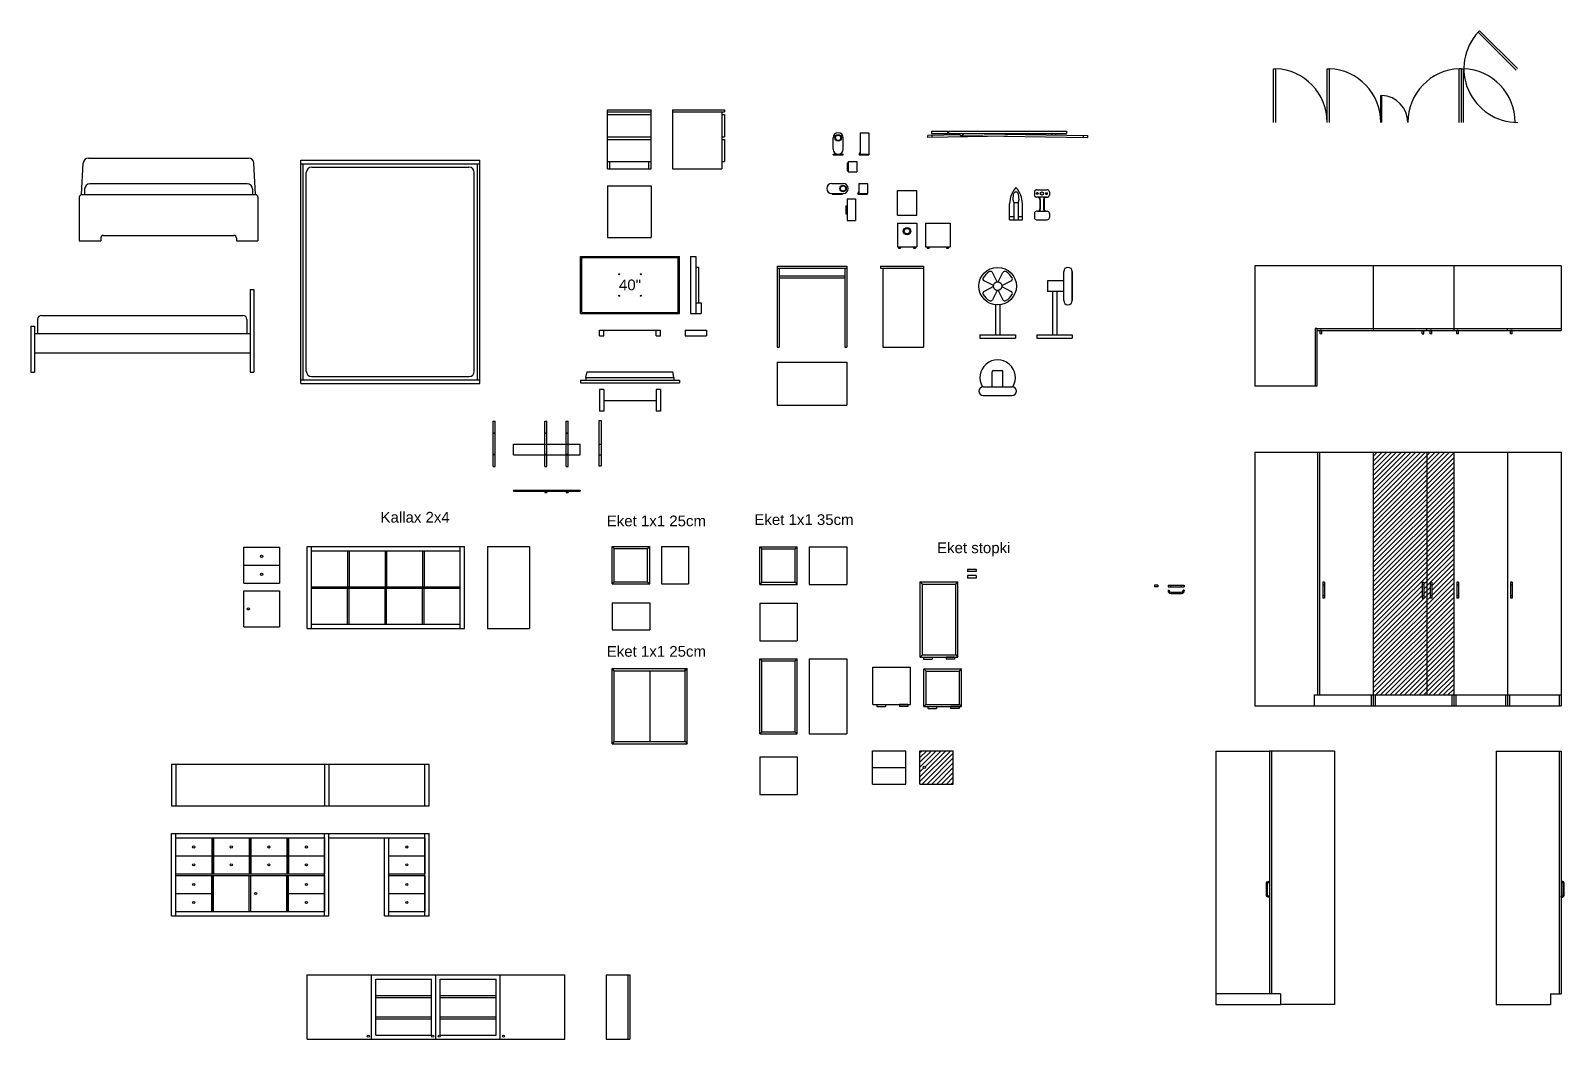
# Model space of a CAD drawing. Header units: millimetres. Extents: x 583 to 3257, y -824 to 1558.
# Drawn here: x 583 to 2012, y 619 to 1558 of the extents above; entities that cross this region are included whole.
import ezdxf
from ezdxf.lldxf.tags import DXFTag

# ---------------------------------------------------------------- set-up
doc = ezdxf.new("R2010")
doc.units = ezdxf.units.MM
tags = doc.linetypes.add('03B018', pattern=[5.4, 2.16, -3.24]).pattern_tags.tags
tags[6:7] = [DXFTag(74, 4), DXFTag(75, 0), DXFTag(340, '0'), DXFTag(46, 1.0), DXFTag(50, 0.0), DXFTag(44, 0.0), DXFTag(45, 0.0)]
tags[4:5] = [DXFTag(74, 4), DXFTag(75, 0), DXFTag(340, '0'), DXFTag(46, 1.0), DXFTag(50, 0.0), DXFTag(44, 0.0), DXFTag(45, 0.0)]

# ---------------------------------------------------------------- blocks, each defined once
blk = doc.blocks.new('Z$W@#19718')
for p, q in [((0, 0), (0, 42)), ((0, 42), (2, 42)), ((2, 0), (2, 42)), ((0, 0), (2, 0))]:
    blk.add_line(p, q)
for centre in [(1, 31), (1, 11)]:
    blk.add_circle(centre, 0.4)
blk = doc.blocks.new('Z$W@#24218')
for p, q in [((0, 15), (0.5, 15)), ((0, 15), (0, 14)), ((0, 14), (0.5, 14)), ((0, 0), (0, 1)), ((0, 1), (0.5, 1)), ((0, 0), (0.5, 0)), ((2, 2.5), (2, 12.5)), ((3, 2.5), (3, 12.5))]:
    blk.add_line(p, q)
for centre, radius, start, end in [((0.5, 12.5), 2.5, 0, 90), ((0.5, 12.5), 1.5, 0, 90), ((0.5, 2.5), 1.5, 270, 0), ((0.5, 2.5), 2.5, 270, 0)]:
    blk.add_arc(centre, radius, start, end)
blk = doc.blocks.new('Z$W@#10013')
for p, q in [((0, 0), (0, 33.5)), ((0, 33.5), (33.5, 33.5)), ((33.5, 33.5), (33.5, 0)), ((0, 0), (33.5, 0))]:
    blk.add_line(p, q)
blk.add_circle((4.4, 16.8), 1)
blk = doc.blocks.new('Z$W@#30806')
for p, q in [((0, 0), (0, 33.5)), ((0, 33.5), (33.5, 33.5)), ((33.5, 33.5), (33.5, 0)), ((0, 16.8), (33.5, 16.8)), ((0, 0), (33.5, 0))]:
    blk.add_line(p, q)
for centre in [(16.7, 25.1), (16.7, 8.4)]:
    blk.add_circle(centre, 1)
blk = doc.blocks.new('Z$W@#6659')
for p, q in [((0, 0), (0, 33.5)), ((0, 33.5), (33.5, 33.5)), ((33.5, 33.5), (33.5, 0)), ((0, 16.8), (33.5, 16.8)), ((0, 0), (33.5, 0))]:
    blk.add_line(p, q)
for centre in [(16.7, 25.1), (16.7, 8.4)]:
    blk.add_circle(centre, 1)
blk = doc.blocks.new('Z$W@#11045')
for p, q in [((0, 0), (0, 33.5)), ((0, 33.5), (33.5, 33.5)), ((33.5, 33.5), (33.5, 0)), ((0, 16.8), (33.5, 16.8)), ((0, 0), (33.5, 0))]:
    blk.add_line(p, q)
for centre in [(16.7, 25.1), (16.7, 8.4)]:
    blk.add_circle(centre, 1)
blk = doc.blocks.new('Z$W@#21202')
for p, q in [((0, 0), (0, 33.5)), ((0, 33.5), (33.5, 33.5)), ((33.5, 33.5), (33.5, 0)), ((0, 16.8), (33.5, 16.8)), ((0, 0), (33.5, 0))]:
    blk.add_line(p, q)
for centre in [(16.7, 25.1), (16.7, 8.4)]:
    blk.add_circle(centre, 1)
blk = doc.blocks.new('Z$W@#22273')
for p, q in [((0, 0), (0, 33.5)), ((0, 33.5), (33.5, 33.5)), ((33.5, 33.5), (33.5, 0)), ((0, 16.8), (33.5, 16.8)), ((0, 0), (33.5, 0))]:
    blk.add_line(p, q)
for centre in [(16.7, 25.1), (16.7, 8.4)]:
    blk.add_circle(centre, 1)
blk = doc.blocks.new('Z$W@#16909')
for p, q in [((0, 0), (0, 33.5)), ((0, 33.5), (33.5, 33.5)), ((33.5, 33.5), (33.5, 0)), ((0, 16.8), (33.5, 16.8)), ((0, 0), (33.5, 0))]:
    blk.add_line(p, q)
for centre in [(16.7, 25.1), (16.7, 8.4)]:
    blk.add_circle(centre, 1)
blk = doc.blocks.new('Z$W@#27276')
for p, q in [((0, 0), (0, 33.5)), ((0, 33.5), (33.5, 33.5)), ((33.5, 33.5), (33.5, 0)), ((0, 16.8), (33.5, 16.8)), ((0, 0), (33.5, 0))]:
    blk.add_line(p, q)
for centre in [(16.7, 25.1), (16.7, 8.4)]:
    blk.add_circle(centre, 1)
blk = doc.blocks.new('Z$W@#724')
for p, q in [((0, 0), (0, 33.5)), ((0, 33.5), (33.5, 33.5)), ((33.5, 33.5), (33.5, 0)), ((0, 16.8), (33.5, 16.8)), ((0, 0), (33.5, 0))]:
    blk.add_line(p, q)
for centre in [(16.7, 25.1), (16.7, 8.4)]:
    blk.add_circle(centre, 1)

msp = doc.modelspace()

# ---------------------------------------------------------------- hatches: boundary and pattern name
h = msp.add_hatch()
h.set_pattern_fill('ANSI31', color=256, style=0)
h.set_pattern_definition([(45, (-292.775, 1617.4406), (-2.245064, 2.245064), [])])
h.paths.add_polyline_path([(1833.53, 939.689), (1883.53, 939.689), (1883.53, 1165.689), (1833.53, 1165.689)])
h.paths.add_polyline_path([(1879.03, 1032.189), (1879.03, 1029.689), (1880.53, 1029.689), (1880.53, 1032.189), (1880.53, 1042.189), (1880.53, 1044.689), (1879.03, 1044.689), (1879.03, 1042.189)], flags=16)
h.paths.add_polyline_path([(1908.53, 939.689), (1908.53, 1165.689), (1883.53, 1165.689), (1883.53, 939.689)])
h.paths.add_polyline_path([(1886.53, 1032.189), (1886.53, 1029.689), (1888.03, 1029.689), (1888.03, 1032.189), (1888.03, 1042.189), (1888.03, 1044.689), (1886.53, 1044.689), (1886.53, 1042.189)], flags=16)
h = msp.add_hatch()
h.set_pattern_fill('ANSI31', color=256, style=0)
h.paths.add_polyline_path([(1411.314, 887.723), (1411.314, 856.723), (1442.314, 856.723), (1442.314, 887.723)])
h.paths.add_polyline_path([(1416.298, 872.223, 1), (1414.298, 872.223, 1)], flags=16)

# ---------------------------------------------------------------- linework, layer by layer
for p, q in [((1931.232, 1556.968), (1932.646, 1558.382)), ((1968.002, 1523.027), (1932.646, 1558.382)), ((1966.587, 1521.613), (1931.232, 1556.968)), ((1740.675, 1472.957), (1740.675, 1522.957)), ((1740.675, 1522.957), (1742.675, 1522.957)), ((1742.675, 1472.957), (1742.675, 1522.957)), ((1790.675, 1472.957), (1790.675, 1522.957)), ((1790.675, 1522.957), (1792.675, 1522.957)), ((1792.675, 1472.957), (1792.675, 1522.957)), ((1913.675, 1472.957), (1913.675, 1522.957)), ((1915.675, 1522.957), (1913.675, 1522.957)), ((1913.675, 1472.957), (1913.675, 1522.957)), ((1915.675, 1522.957), (1913.675, 1522.957)), ((1915.675, 1472.957), (1915.675, 1522.957)), ((1915.675, 1472.957), (1915.675, 1522.957)), ((1915.675, 1472.957), (1915.675, 1522.957)), ((1915.748, 1472.957), (1915.748, 1522.957)), ((1915.748, 1522.957), (1917.748, 1522.957)), ((1917.748, 1472.957), (1917.748, 1522.957)), ((1918.045, 1522.984), (1918.045, 1520.984)), ((1840.675, 1472.957), (1840.675, 1497.957)), ((1840.675, 1472.957), (1840.675, 1497.957)), ((1840.675, 1472.957), (1840.675, 1497.957)), ((1840.675, 1497.957), (1841.675, 1497.957)), ((1841.675, 1472.957), (1841.675, 1497.957)), ((1120.357, 1429.655), (1120.357, 1484.655)), ((1120.357, 1484.655), (1160.857, 1484.655)), ((1120.357, 1482.655), (1160.857, 1482.655)), ((1120.357, 1480.155), (1160.857, 1480.155)), ((1160.857, 1429.655), (1160.857, 1484.655)), ((1180.913, 1484.655), (1229.113, 1484.655)), ((1180.913, 1484.655), (1180.913, 1429.655)), ((1180.913, 1482.655), (1229.113, 1482.655)), ((1226.613, 1482.655), (1226.613, 1429.655)), ((1226.613, 1480.155), (1229.113, 1480.155)), ((1229.113, 1484.655), (1229.113, 1482.655)), ((1229.113, 1480.155), (1229.113, 1459.655)), ((1120.357, 1459.655), (1160.857, 1459.655)), ((1226.613, 1459.655), (1229.113, 1459.655)), ((1330.335, 1448.034), (1330.335, 1458.534)), ((1339.835, 1448.034), (1339.835, 1458.534)), ((1355.704, 1463.284), (1363.704, 1463.284)), ((1355.704, 1463.284), (1355.704, 1443.284)), ((1363.704, 1463.284), (1363.704, 1442.784)), ((1448.529, 1461.243), (1418.528, 1460.748)), ((1418.561, 1458.748), (1418.528, 1460.748)), ((1492.945, 1459.977), (1418.561, 1458.748)), ((1421.945, 1464.683), (1421.945, 1462.683)), ((1421.945, 1464.683), (1436.945, 1464.683)), ((1421.945, 1462.683), (1436.945, 1462.683)), ((1422.561, 1458.814), (1422.528, 1460.814)), ((1436.945, 1464.683), (1436.945, 1462.683)), ((1436.945, 1464.183), (1437.945, 1464.183)), ((1436.945, 1463.183), (1437.945, 1463.183)), ((1437.945, 1464.683), (1547.945, 1464.683)), ((1437.945, 1464.683), (1437.945, 1462.683)), ((1437.945, 1462.683), (1547.945, 1462.683)), ((1450.174, 1460.683), (1567.278, 1458.749)), ((1451.951, 1462.654), (1567.36, 1460.748)), ((1533.939, 1462.654), (1492.945, 1461.977)), ((1547.945, 1464.683), (1547.945, 1462.683)), ((1563.359, 1460.814), (1563.277, 1458.815)), ((1567.36, 1460.748), (1567.278, 1458.749)), ((1120.357, 1457.155), (1160.857, 1457.155)), ((1226.613, 1457.155), (1229.113, 1457.155)), ((1229.113, 1457.155), (1229.113, 1436.655)), ((1330.335, 1443.284), (1339.835, 1443.284)), ((1330.335, 1442.784), (1330.335, 1443.284)), ((1339.835, 1442.784), (1339.835, 1443.284)), ((1354.704, 1443.284), (1355.704, 1445.284)), ((1354.704, 1443.284), (1363.704, 1443.284)), ((1354.704, 1443.284), (1354.704, 1442.784)), ((630.372, 1405.664), (631.893, 1434.937)), ((636.886, 1439.678), (785.892, 1439.678)), ((792.406, 1405.664), (790.885, 1434.937)), ((834.671, 1229.711), (834.671, 1437.711)), ((834.671, 1437.711), (1001.171, 1437.711)), ((834.671, 1434.211), (1001.171, 1434.211)), ((836.671, 1233.211), (836.671, 1434.211)), ((844.671, 1431.211), (991.171, 1431.211)), ((999.171, 1233.211), (999.171, 1434.211)), ((1001.171, 1229.711), (1001.171, 1437.711)), ((1120.357, 1436.655), (1160.857, 1436.655)), ((1120.357, 1429.655), (1160.857, 1429.655)), ((1122.357, 1429.655), (1122.357, 1436.655)), ((1158.857, 1429.655), (1158.857, 1436.655)), ((1180.913, 1429.655), (1226.613, 1429.655)), ((1226.613, 1436.655), (1229.113, 1436.655)), ((1330.335, 1442.784), (1339.835, 1442.784)), ((1343.487, 1435.431), (1343.487, 1427.931)), ((1343.487, 1435.431), (1344.487, 1435.431)), ((1344.487, 1436.431), (1344.487, 1426.931)), ((1344.487, 1436.431), (1352.487, 1436.431)), ((1352.487, 1436.431), (1352.487, 1426.931)), ((1354.704, 1442.784), (1363.704, 1442.784)), ((784.639, 1415.678), (638.139, 1415.678)), ((839.671, 1241.211), (839.671, 1426.211)), ((996.171, 1241.211), (996.171, 1426.211)), ((1329.151, 1416.132), (1339.651, 1416.132)), ((1343.487, 1427.931), (1344.487, 1427.931)), ((1344.487, 1426.931), (1352.487, 1426.931)), ((1354.319, 1416.159), (1354.319, 1406.659)), ((1354.319, 1416.159), (1362.319, 1416.159)), ((1362.319, 1416.159), (1362.319, 1406.659)), ((628.139, 1403.178), (628.139, 1362.678)), ((630.639, 1405.678), (792.139, 1405.678)), ((633.139, 1410.678), (633.139, 1405.678)), ((789.639, 1410.678), (789.639, 1405.678)), ((794.639, 1403.178), (794.639, 1362.678)), ((1120.357, 1413.965), (1120.357, 1365.765)), ((1120.357, 1413.965), (1160.857, 1413.965)), ((1160.857, 1413.965), (1160.857, 1365.765)), ((1329.151, 1406.632), (1339.651, 1406.632)), ((1329.651, 1406.632), (1339.151, 1406.632)), ((1329.651, 1406.132), (1329.651, 1406.632)), ((1329.651, 1406.132), (1339.151, 1406.132)), ((1339.151, 1406.132), (1339.151, 1406.632)), ((1343.39, 1401.622), (1351.39, 1401.622)), ((1343.39, 1401.622), (1343.39, 1381.622)), ((1351.39, 1401.622), (1351.39, 1381.622)), ((1353.319, 1406.659), (1354.319, 1408.659)), ((1353.319, 1406.659), (1362.319, 1406.659)), ((1353.319, 1406.659), (1353.319, 1406.159)), ((1353.319, 1406.159), (1362.319, 1406.159)), ((1354.319, 1406.659), (1362.319, 1406.659)), ((1362.319, 1406.159), (1362.319, 1406.659)), ((1390.234, 1386.54), (1390.234, 1409.54)), ((1390.234, 1409.54), (1408.234, 1409.54)), ((1408.234, 1386.54), (1408.234, 1409.54)), ((1497.967, 1400.494), (1498.565, 1406.442)), ((1500.555, 1408.242), (1500.937, 1408.242)), ((1502.927, 1406.442), (1503.525, 1400.494)), ((1517.883, 1408.227), (1517.883, 1405.227)), ((1519.883, 1410.227), (1529.883, 1410.227)), ((1529.883, 1403.227), (1519.883, 1403.227)), ((1521.13, 1407.227), (1520.13, 1407.227)), ((1521.13, 1406.227), (1520.13, 1406.227)), ((1522.883, 1401.227), (1522.883, 1392.227)), ((1523.383, 1401.227), (1523.383, 1392.227)), ((1526.383, 1401.227), (1526.383, 1392.227)), ((1526.883, 1401.227), (1526.883, 1392.227)), ((1528.636, 1407.227), (1529.636, 1407.227)), ((1528.636, 1406.227), (1529.636, 1406.227)), ((1528.883, 1403.227), (1529.883, 1403.227)), ((1531.883, 1408.227), (1531.883, 1405.227)), ((1342.39, 1395.372), (1342.39, 1387.872)), ((1342.39, 1395.372), (1343.39, 1395.372)), ((1342.39, 1387.872), (1343.39, 1387.872)), ((1390.234, 1386.54), (1408.234, 1386.54)), ((1494.746, 1382.227), (1494.746, 1397.227)), ((1498.746, 1398.703), (1498.746, 1382.227)), ((1499.957, 1398.294), (1501.535, 1398.294)), ((1502.746, 1398.703), (1502.746, 1382.227)), ((1506.746, 1382.227), (1506.746, 1397.227)), ((1517.883, 1388.227), (1517.883, 1384.227)), ((1520.883, 1390.227), (1519.883, 1390.227)), ((1520.883, 1390.227), (1529.383, 1390.227)), ((1528.883, 1390.227), (1529.883, 1390.227)), ((1531.883, 1388.227), (1531.883, 1384.227)), ((1343.39, 1381.622), (1351.39, 1381.622)), ((1390.234, 1379.178), (1390.234, 1357.178)), ((1390.234, 1379.178), (1408.234, 1379.178)), ((1408.234, 1379.178), (1408.234, 1357.178)), ((1416.404, 1379.178), (1439.404, 1379.178)), ((1416.404, 1379.178), (1416.404, 1357.178)), ((1439.404, 1379.178), (1439.404, 1357.178)), ((1494.746, 1385.227), (1498.746, 1385.227)), ((1494.746, 1382.227), (1506.746, 1382.227)), ((1502.746, 1385.227), (1506.746, 1385.227)), ((1519.883, 1382.227), (1529.883, 1382.227)), ((628.139, 1362.678), (648.139, 1362.678)), ((648.139, 1365.178), (648.139, 1362.678)), ((650.639, 1367.678), (772.139, 1367.678)), ((774.639, 1365.178), (774.639, 1362.678)), ((774.639, 1362.678), (794.639, 1362.678)), ((1120.357, 1365.765), (1160.857, 1365.765)), ((1095.168, 1295.027), (1095.168, 1348.027)), ((1095.168, 1348.027), (1187.168, 1348.027)), ((1096.168, 1347.027), (1186.168, 1347.027)), ((1096.168, 1296.027), (1096.168, 1347.027)), ((1186.168, 1296.027), (1186.168, 1347.027)), ((1187.168, 1295.027), (1187.168, 1348.027)), ((1197.455, 1348.027), (1197.455, 1295.027)), ((1197.455, 1348.027), (1202.455, 1348.027)), ((1202.455, 1348.027), (1202.455, 1295.027)), ((1390.234, 1357.178), (1408.234, 1357.178)), ((1391.234, 1357.178), (1391.234, 1355.678)), ((1391.234, 1355.678), (1393.234, 1355.678)), ((1393.234, 1357.178), (1393.234, 1355.678)), ((1405.234, 1357.178), (1405.234, 1355.678)), ((1405.234, 1355.678), (1407.234, 1355.678)), ((1407.234, 1357.178), (1407.234, 1355.678)), ((1416.404, 1357.178), (1439.404, 1357.178)), ((1417.904, 1357.178), (1417.904, 1355.678)), ((1417.904, 1355.678), (1419.904, 1355.678)), ((1419.904, 1357.178), (1419.904, 1355.678)), ((1435.904, 1357.178), (1435.904, 1355.678)), ((1435.904, 1355.678), (1437.904, 1355.678)), ((1437.904, 1357.178), (1437.904, 1355.678)), ((1202.455, 1338.027), (1204.955, 1338.027)), ((1204.955, 1338.027), (1204.955, 1305.027)), ((1278.248, 1339.04), (1278.248, 1263.54)), ((1278.248, 1339.04), (1343.248, 1339.04)), ((1278.248, 1337.04), (1343.248, 1337.04)), ((1280.248, 1337.04), (1280.248, 1263.54)), ((1280.248, 1330.04), (1341.248, 1330.04)), ((1341.248, 1337.04), (1341.248, 1263.54)), ((1343.248, 1339.04), (1343.248, 1263.54)), ((1374.64, 1339.04), (1414.64, 1339.04)), ((1374.64, 1339.04), (1374.64, 1337.04)), ((1374.64, 1337.04), (1414.64, 1337.04)), ((1376.64, 1337.04), (1376.64, 1263.54)), ((1414.64, 1339.04), (1414.64, 1263.54)), ((1483.203, 1324.433), (1478.749, 1333.107)), ((1484.082, 1324.433), (1488.536, 1333.107)), ((1545.177, 1306.958), (1545.177, 1333.958)), ((1549.177, 1337.958), (1549.177, 1337.958)), ((1553.177, 1333.958), (1553.177, 1306.958)), ((1553.177, 1306.958), (1553.177, 1333.958)), ((1833.53, 1339.461), (1723.13, 1339.461)), ((1723.13, 1339.461), (1723.13, 1227.161)), ((1833.53, 1339.461), (1833.53, 1279.061)), ((1933.53, 1339.461), (1833.53, 1339.461)), ((1833.53, 1339.461), (1833.53, 1279.061)), ((1833.53, 1339.461), (1833.53, 1279.061)), ((1908.53, 1339.461), (1908.53, 1279.061)), ((2008.53, 1339.461), (1908.53, 1339.461)), ((1908.53, 1339.461), (1908.53, 1279.061)), ((2008.53, 1339.461), (2008.53, 1279.061)), ((787.406, 1317.253), (787.406, 1240.253)), ((787.406, 1317.253), (790.906, 1317.253)), ((790.906, 1317.253), (790.906, 1240.253)), ((1280.248, 1328.04), (1341.248, 1328.04)), ((1479.667, 1320.897), (1470.993, 1325.351)), ((1479.667, 1320.018), (1470.993, 1315.564)), ((1483.203, 1316.482), (1478.749, 1307.808)), ((1484.082, 1316.482), (1488.536, 1307.808)), ((1487.618, 1320.897), (1496.292, 1325.351)), ((1487.618, 1320.018), (1496.292, 1315.564)), ((1545.177, 1325.458), (1530.177, 1325.458)), ((1530.177, 1325.458), (1530.177, 1315.458)), ((1545.177, 1315.458), (1530.177, 1315.458)), ((1534.677, 1315.458), (1534.677, 1274.958)), ((1538.677, 1315.458), (1538.677, 1274.958)), ((1202.455, 1305.027), (1207.455, 1305.027)), ((1207.455, 1305.027), (1207.455, 1295.027)), ((1481.643, 1302.958), (1481.643, 1274.958)), ((1485.643, 1302.958), (1485.643, 1274.958)), ((1549.177, 1302.958), (1549.177, 1302.958)), ((589.406, 1289.253), (589.406, 1276.253)), ((593.406, 1293.253), (780.406, 1293.253)), ((784.406, 1289.253), (784.406, 1276.253)), ((1095.168, 1295.027), (1187.168, 1295.027)), ((1096.168, 1296.027), (1186.168, 1296.027)), ((1197.455, 1295.027), (1207.455, 1295.027)), ((582.906, 1283.253), (582.906, 1240.253)), ((582.906, 1283.253), (586.406, 1283.253)), ((586.406, 1283.253), (586.406, 1240.253)), ((586.406, 1276.253), (787.406, 1276.253)), ((1112.668, 1274.297), (1112.668, 1279.297)), ((1112.668, 1279.297), (1116.668, 1279.297)), ((1112.668, 1274.297), (1116.668, 1274.297)), ((1116.668, 1274.297), (1116.668, 1279.297)), ((1116.668, 1279.297), (1165.668, 1279.297)), ((1165.668, 1274.297), (1165.668, 1279.297)), ((1165.668, 1279.297), (1169.668, 1279.297)), ((1165.668, 1274.297), (1169.668, 1274.297)), ((1169.668, 1274.297), (1169.668, 1279.297)), ((1192.455, 1279.297), (1212.455, 1279.297)), ((1192.455, 1279.297), (1192.455, 1274.297)), ((1192.455, 1274.297), (1212.455, 1274.297)), ((1212.455, 1279.297), (1212.455, 1274.297)), ((1467.143, 1274.958), (1467.143, 1271.958)), ((1467.143, 1274.958), (1500.143, 1274.958)), ((1467.143, 1271.958), (1500.143, 1271.958)), ((1500.143, 1274.958), (1500.143, 1271.958)), ((1520.177, 1274.958), (1553.177, 1274.958)), ((1520.177, 1274.958), (1520.177, 1271.958)), ((1520.177, 1271.958), (1553.177, 1271.958)), ((1553.177, 1274.958), (1553.177, 1271.958)), ((1779.33, 1280.861), (1779.33, 1227.161)), ((1781.13, 1280.861), (1779.33, 1280.861)), ((1781.13, 1280.861), (2008.53, 1280.892)), ((1781.13, 1280.861), (1781.13, 1279.061)), ((1781.13, 1279.061), (2008.53, 1279.092)), ((1781.13, 1279.061), (1781.13, 1227.161)), ((1784.13, 1276.068), (1784.13, 1279.068)), ((1785.63, 1279.068), (1784.13, 1279.068)), ((1785.63, 1276.068), (1784.13, 1276.068)), ((1785.63, 1276.068), (1785.63, 1279.068)), ((1879.03, 1276.082), (1879.03, 1279.082)), ((1879.03, 1279.082), (1880.53, 1279.082)), ((1879.03, 1276.082), (1880.53, 1276.082)), ((1880.53, 1276.082), (1880.53, 1279.082)), ((1883.53, 1279.061), (1883.53, 1280.875)), ((1886.53, 1276.082), (1886.53, 1279.082)), ((1888.03, 1279.082), (1886.53, 1279.082)), ((1888.03, 1276.082), (1886.53, 1276.082)), ((1888.03, 1276.082), (1888.03, 1279.082)), ((1911.53, 1276.085), (1911.53, 1279.085)), ((1913.03, 1279.085), (1911.53, 1279.085)), ((1913.03, 1276.085), (1911.53, 1276.085)), ((1913.03, 1276.085), (1913.03, 1279.085)), ((1958.53, 1279.061), (1958.53, 1280.885)), ((1961.53, 1276.085), (1961.53, 1279.085)), ((1963.03, 1279.085), (1961.53, 1279.085)), ((1963.03, 1276.085), (1961.53, 1276.085)), ((1963.03, 1276.085), (1963.03, 1279.085)), ((586.406, 1258.253), (787.406, 1258.253)), ((1278.248, 1263.54), (1280.248, 1263.54)), ((1341.248, 1263.54), (1343.248, 1263.54)), ((1376.64, 1263.54), (1414.64, 1263.54)), ((1278.248, 1249.692), (1278.248, 1209.692)), ((1278.248, 1249.692), (1343.248, 1249.692)), ((1343.248, 1249.692), (1343.248, 1209.692)), ((582.906, 1240.253), (586.406, 1240.253)), ((787.406, 1240.253), (790.906, 1240.253)), ((834.671, 1233.211), (1001.171, 1233.211)), ((834.671, 1229.711), (1001.171, 1229.711)), ((844.671, 1236.211), (991.171, 1236.211)), ((1095.168, 1232.995), (1187.168, 1232.995)), ((1095.168, 1232.995), (1095.168, 1230.495)), ((1095.168, 1230.495), (1187.168, 1230.495)), ((1100.168, 1235.495), (1101.168, 1240.495)), ((1100.168, 1235.495), (1182.168, 1235.495)), ((1100.168, 1235.495), (1100.168, 1232.995)), ((1101.168, 1240.495), (1181.168, 1240.495)), ((1182.168, 1235.495), (1181.168, 1240.495)), ((1182.168, 1235.495), (1182.168, 1232.995)), ((1187.168, 1232.995), (1187.168, 1230.495)), ((1478.643, 1226.734), (1478.643, 1240.734)), ((1479.643, 1241.734), (1487.643, 1241.734)), ((1488.643, 1226.734), (1488.643, 1240.734)), ((1112.668, 1224.029), (1112.668, 1204.029)), ((1116.668, 1224.029), (1112.668, 1224.029)), ((1116.668, 1224.029), (1116.668, 1204.029)), ((1169.668, 1224.029), (1165.668, 1224.029)), ((1165.668, 1224.029), (1165.668, 1204.029)), ((1169.668, 1224.029), (1169.668, 1204.029)), ((1467.143, 1222.734), (1467.143, 1222.734)), ((1470.143, 1226.734), (1497.143, 1226.734)), ((1470.143, 1218.734), (1497.143, 1218.734)), ((1501.143, 1222.734), (1501.143, 1222.734)), ((1781.13, 1227.161), (1723.13, 1227.161)), ((1116.668, 1204.029), (1112.668, 1204.029)), ((1116.668, 1214.029), (1165.668, 1214.029)), ((1169.668, 1204.029), (1165.668, 1204.029)), ((1278.248, 1209.692), (1343.248, 1209.692)), ((1013.573, 1152.562), (1013.573, 1194.562)), ((1013.573, 1194.562), (1015.573, 1194.562)), ((1015.573, 1152.562), (1015.573, 1194.562)), ((1112.182, 1195.189), (1114.482, 1195.189)), ((1112.182, 1195.189), (1112.182, 1153.189)), ((1114.482, 1195.189), (1114.482, 1153.189)), ((1032.713, 1163.189), (1032.713, 1173.189)), ((1032.713, 1173.189), (1094.713, 1173.189)), ((1094.713, 1163.189), (1094.713, 1173.189)), ((1112.182, 1184.189), (1112.432, 1184.189)), ((1112.182, 1173.189), (1114.482, 1173.189)), ((1114.232, 1184.189), (1114.482, 1184.189)), ((1032.713, 1163.189), (1094.713, 1163.189)), ((1112.182, 1163.189), (1114.482, 1163.189)), ((1723.13, 1165.689), (1723.13, 929.689)), ((1723.13, 1165.689), (2008.53, 1165.689)), ((1781.73, 1165.689), (1781.73, 939.689)), ((1783.53, 1165.689), (1783.53, 939.689)), ((1833.53, 1165.689), (1833.53, 929.689)), ((1883.53, 1165.689), (1883.53, 939.689)), ((1908.53, 1165.689), (1908.53, 929.689)), ((1958.53, 1165.689), (1958.53, 929.689)), ((2008.53, 1165.689), (2008.53, 929.689)), ((1013.573, 1152.562), (1015.573, 1152.562)), ((1112.182, 1154.189), (1112.432, 1154.189)), ((1112.182, 1153.189), (1114.482, 1153.189)), ((1114.232, 1154.189), (1114.482, 1154.189)), ((1032.713, 1130.541), (1032.713, 1129.541)), ((1032.713, 1130.541), (1094.713, 1130.541)), ((1032.713, 1129.541), (1094.713, 1129.541)), ((1061.713, 1130.541), (1061.713, 1128.241)), ((1063.713, 1130.541), (1063.713, 1128.241)), ((1081.713, 1130.541), (1081.713, 1128.241)), ((1083.713, 1130.541), (1083.713, 1128.241)), ((1094.713, 1130.541), (1094.713, 1129.541)), ((1061.713, 1128.241), (1063.713, 1128.241)), ((1081.713, 1128.241), (1083.713, 1128.241)), ((781.337, 1043.702), (781.337, 1077.202)), ((781.337, 1077.202), (814.837, 1077.202)), ((814.837, 1077.202), (814.837, 1043.702)), ((840.492, 1001.524), (840.492, 1078.024)), ((840.492, 1078.024), (986.992, 1078.024)), ((844.492, 1001.524), (844.492, 1078.024)), ((844.492, 1074.024), (982.992, 1074.024)), ((877.992, 1074.024), (877.992, 1040.524)), ((879.492, 1074.024), (879.492, 1040.524)), ((912.992, 1074.024), (912.992, 1040.524)), ((914.492, 1074.024), (914.492, 1040.524)), ((947.992, 1074.024), (947.992, 1040.524)), ((949.492, 1074.024), (949.492, 1040.524)), ((982.992, 1001.524), (982.992, 1078.024)), ((986.992, 1001.524), (986.992, 1078.024)), ((1008.601, 1078.024), (1008.601, 1001.524)), ((1008.601, 1078.024), (1047.601, 1078.024)), ((1047.601, 1078.024), (1047.601, 1001.524)), ((1124.548, 1043.024), (1124.548, 1078.024)), ((1124.548, 1078.024), (1159.548, 1078.024)), ((1126.548, 1076.024), (1124.548, 1078.024)), ((1126.548, 1045.024), (1126.548, 1076.024)), ((1126.548, 1076.024), (1157.548, 1076.024)), ((1157.548, 1076.024), (1159.548, 1078.024)), ((1157.548, 1045.024), (1157.548, 1076.024)), ((1159.548, 1043.024), (1159.548, 1078.024)), ((1170.569, 1078.024), (1195.569, 1078.024)), ((1170.569, 1078.024), (1170.569, 1043.024)), ((1195.569, 1078.024), (1195.569, 1043.024)), ((1262.051, 1042.625), (1262.051, 1077.625)), ((1262.051, 1077.625), (1297.051, 1077.625)), ((1264.051, 1075.625), (1262.051, 1077.625)), ((1264.051, 1044.625), (1264.051, 1075.625)), ((1264.051, 1075.625), (1295.051, 1075.625)), ((1295.051, 1075.625), (1297.051, 1077.625)), ((1295.051, 1044.625), (1295.051, 1075.625)), ((1297.051, 1042.625), (1297.051, 1077.625)), ((1308.071, 1077.625), (1343.071, 1077.625)), ((1308.071, 1077.625), (1308.071, 1042.625)), ((1343.071, 1077.625), (1343.071, 1042.625)), ((781.337, 1060.452), (814.837, 1060.452)), ((781.337, 1043.702), (814.837, 1043.702)), ((1126.548, 1045.024), (1124.548, 1043.024)), ((1124.548, 1043.024), (1159.548, 1043.024)), ((1126.548, 1045.024), (1157.548, 1045.024)), ((1157.548, 1045.024), (1159.548, 1043.024)), ((1170.569, 1043.024), (1195.569, 1043.024)), ((1264.051, 1044.625), (1262.051, 1042.625)), ((1264.051, 1044.625), (1295.051, 1044.625)), ((1295.051, 1044.625), (1297.051, 1042.625)), ((1411.603, 974.89), (1411.603, 1044.89)), ((1411.603, 1044.89), (1446.603, 1044.89)), ((1413.603, 1042.89), (1411.603, 1044.89)), ((1444.603, 1042.89), (1446.603, 1044.89)), ((1446.603, 974.89), (1446.603, 1044.89)), ((1463.69, 1056.619), (1455.69, 1056.619)), ((1455.69, 1056.619), (1455.69, 1054.719)), ((1463.69, 1054.719), (1455.69, 1054.719)), ((1463.69, 1050.909), (1455.69, 1050.909)), ((1455.69, 1050.909), (1455.69, 1048.509)), ((1463.69, 1048.509), (1455.69, 1048.509)), ((1463.69, 1056.619), (1463.69, 1054.719)), ((1463.69, 1050.909), (1463.69, 1048.509)), ((1786.53, 1044.689), (1786.53, 1029.689)), ((1788.03, 1044.689), (1786.53, 1044.689)), ((1788.03, 1044.689), (1788.03, 1029.689)), ((1879.03, 1044.689), (1879.03, 1029.689)), ((1879.03, 1044.689), (1880.53, 1044.689)), ((1880.53, 1044.689), (1880.53, 1029.689)), ((1886.53, 1044.689), (1886.53, 1029.689)), ((1888.03, 1044.689), (1886.53, 1044.689)), ((1888.03, 1044.689), (1888.03, 1029.689)), ((1911.53, 1044.689), (1911.53, 1029.689)), ((1913.03, 1044.689), (1911.53, 1044.689)), ((1913.03, 1044.689), (1913.03, 1029.689)), ((1961.53, 1044.689), (1961.53, 1029.689)), ((1963.03, 1044.689), (1961.53, 1044.689)), ((1963.03, 1044.689), (1963.03, 1029.689)), ((781.337, 1003.053), (781.337, 1036.553)), ((781.337, 1036.553), (814.837, 1036.553)), ((814.837, 1036.553), (814.837, 1003.053)), ((844.492, 1040.524), (982.992, 1040.524)), ((844.492, 1039.024), (982.992, 1039.024)), ((877.992, 1005.524), (877.992, 1039.024)), ((879.492, 1005.524), (879.492, 1039.024)), ((912.992, 1005.524), (912.992, 1039.024)), ((914.492, 1005.524), (914.492, 1039.024)), ((947.992, 1005.524), (947.992, 1039.024)), ((949.492, 1005.524), (949.492, 1039.024)), ((1262.051, 1042.625), (1297.051, 1042.625)), ((1308.071, 1042.625), (1343.071, 1042.625)), ((1413.603, 976.89), (1413.603, 1042.89)), ((1413.603, 1042.89), (1444.603, 1042.89)), ((1444.603, 976.89), (1444.603, 1042.89)), ((1632.776, 1041.973), (1629.776, 1041.973)), ((1629.776, 1041.973), (1629.776, 1040.473)), ((1632.776, 1040.473), (1629.776, 1040.473)), ((1632.776, 1041.973), (1632.776, 1040.473)), ((1642.446, 1041.973), (1657.446, 1041.973)), ((1642.446, 1041.973), (1642.446, 1040.473)), ((1642.446, 1040.473), (1657.446, 1040.473)), ((1642.446, 1037.268), (1642.446, 1036.768)), ((1642.446, 1037.268), (1643.446, 1037.268)), ((1643.446, 1037.268), (1643.446, 1036.768)), ((1644.946, 1040.473), (1644.946, 1041.973)), ((1644.946, 1035.268), (1654.946, 1035.268)), ((1644.946, 1034.268), (1654.946, 1034.268)), ((1654.946, 1040.473), (1654.946, 1041.973)), ((1657.446, 1037.268), (1656.446, 1037.268)), ((1656.446, 1037.268), (1656.446, 1036.768)), ((1657.446, 1041.973), (1657.446, 1040.473)), ((1657.446, 1037.268), (1657.446, 1036.768)), ((1786.53, 1042.189), (1788.03, 1042.189)), ((1786.53, 1032.189), (1788.03, 1032.189)), ((1788.03, 1029.689), (1786.53, 1029.689)), ((1880.53, 1042.189), (1879.03, 1042.189)), ((1880.53, 1032.189), (1879.03, 1032.189)), ((1879.03, 1029.689), (1880.53, 1029.689)), ((1886.53, 1042.189), (1888.03, 1042.189)), ((1886.53, 1032.189), (1888.03, 1032.189)), ((1888.03, 1029.689), (1886.53, 1029.689)), ((1911.53, 1042.189), (1913.03, 1042.189)), ((1911.53, 1032.189), (1913.03, 1032.189)), ((1913.03, 1029.689), (1911.53, 1029.689)), ((1961.53, 1042.189), (1963.03, 1042.189)), ((1961.53, 1032.189), (1963.03, 1032.189)), ((1963.03, 1029.689), (1961.53, 1029.689)), ((1124.548, 1025.434), (1124.548, 1000.434)), ((1124.548, 1025.434), (1159.548, 1025.434)), ((1159.548, 1025.434), (1159.548, 1000.434)), ((1262.051, 1025.035), (1262.051, 990.035)), ((1262.051, 1025.035), (1297.051, 1025.035)), ((1297.051, 1025.035), (1297.051, 990.035)), ((781.337, 1003.053), (814.837, 1003.053)), ((840.492, 1001.524), (986.992, 1001.524)), ((844.492, 1005.524), (982.992, 1005.524)), ((1008.601, 1001.524), (1047.601, 1001.524)), ((1124.548, 1000.434), (1159.548, 1000.434)), ((1262.051, 990.035), (1297.051, 990.035)), ((1262.051, 903.416), (1262.051, 973.416)), ((1262.051, 973.416), (1297.051, 973.416)), ((1264.051, 971.416), (1262.051, 973.416)), ((1295.051, 971.416), (1297.051, 973.416)), ((1297.051, 903.416), (1297.051, 973.416)), ((1308.071, 973.416), (1343.071, 973.416)), ((1308.071, 973.416), (1308.071, 903.416)), ((1343.071, 973.416), (1343.071, 903.416)), ((1413.603, 976.89), (1411.603, 974.89)), ((1411.603, 974.89), (1446.603, 974.89)), ((1413.603, 976.89), (1444.603, 976.89)), ((1414.621, 974.89), (1422.621, 974.89)), ((1414.621, 974.89), (1414.621, 972.99)), ((1414.621, 972.99), (1422.621, 972.99)), ((1422.621, 974.89), (1422.621, 972.99)), ((1443.585, 974.89), (1435.585, 974.89)), ((1435.585, 974.89), (1435.585, 972.99)), ((1443.585, 972.99), (1435.585, 972.99)), ((1443.585, 974.89), (1443.585, 972.99)), ((1444.603, 976.89), (1446.603, 974.89)), ((1124.548, 929.175), (1124.548, 964.175)), ((1124.548, 964.175), (1159.548, 964.175)), ((1126.548, 962.175), (1124.548, 964.175)), ((1126.548, 962.175), (1192.548, 962.175)), ((1126.548, 896.175), (1126.548, 962.175)), ((1159.548, 964.175), (1194.548, 964.175)), ((1159.548, 962.175), (1159.548, 896.175)), ((1192.548, 896.175), (1192.548, 964.175)), ((1192.548, 962.175), (1194.548, 964.175)), ((1194.548, 929.175), (1194.548, 964.175)), ((1264.051, 905.416), (1264.051, 971.416)), ((1264.051, 971.416), (1295.051, 971.416)), ((1295.051, 905.416), (1295.051, 971.416)), ((1367.381, 930.688), (1367.381, 965.688)), ((1367.381, 965.688), (1402.381, 965.688)), ((1402.381, 930.688), (1402.381, 965.688)), ((1415.001, 928.905), (1415.001, 963.905)), ((1415.001, 963.905), (1450.001, 963.905)), ((1417.001, 961.905), (1415.001, 963.905)), ((1417.001, 930.905), (1417.001, 961.905)), ((1417.001, 961.905), (1448.001, 961.905)), ((1448.001, 961.905), (1450.001, 963.905)), ((1448.001, 930.905), (1448.001, 961.905)), ((1450.001, 928.905), (1450.001, 963.905)), ((1124.548, 894.175), (1124.548, 929.175)), ((1194.548, 894.175), (1194.548, 929.175)), ((1367.381, 930.688), (1402.381, 930.688)), ((1371.155, 930.688), (1379.155, 930.688)), ((1371.155, 930.688), (1371.155, 928.788)), ((1371.155, 928.788), (1379.155, 928.788)), ((1379.155, 930.688), (1379.155, 928.788)), ((1400.119, 930.688), (1392.119, 930.688)), ((1392.119, 930.688), (1392.119, 928.788)), ((1400.119, 928.788), (1392.119, 928.788)), ((1400.119, 930.688), (1400.119, 928.788)), ((1417.001, 930.905), (1415.001, 928.905)), ((1415.001, 928.905), (1450.001, 928.905)), ((1417.001, 930.905), (1448.001, 930.905)), ((1418.776, 928.905), (1426.776, 928.905)), ((1418.776, 928.905), (1418.776, 927.005)), ((1426.776, 928.905), (1426.776, 927.005)), ((1447.74, 928.905), (1439.74, 928.905)), ((1439.74, 928.905), (1439.74, 927.005)), ((1447.74, 928.905), (1447.74, 927.005)), ((1448.001, 930.905), (1450.001, 928.905)), ((1723.13, 929.689), (2008.53, 929.689)), ((1778.53, 939.689), (2008.53, 939.689)), ((1778.53, 939.689), (1778.53, 929.689)), ((1831.73, 939.689), (1831.73, 929.689)), ((1835.33, 939.689), (1835.33, 929.689)), ((1906.73, 939.689), (1906.73, 929.689)), ((1910.33, 939.689), (1910.33, 929.689)), ((1956.73, 939.689), (1956.73, 929.689)), ((1960.33, 939.689), (1960.33, 929.689)), ((2006.73, 939.689), (2006.73, 929.689)), ((1418.776, 927.005), (1426.776, 927.005)), ((1447.74, 927.005), (1439.74, 927.005)), ((1264.051, 905.416), (1262.051, 903.416)), ((1262.051, 903.416), (1297.051, 903.416)), ((1264.051, 905.416), (1295.051, 905.416)), ((1295.051, 905.416), (1297.051, 903.416)), ((1308.071, 903.416), (1343.071, 903.416)), ((1126.548, 896.175), (1124.548, 894.175)), ((1124.548, 894.175), (1159.548, 894.175)), ((1126.548, 896.175), (1192.548, 896.175)), ((1159.548, 894.175), (1194.548, 894.175)), ((1192.548, 896.175), (1194.548, 894.175)), ((1367.206, 856.723), (1367.206, 887.723)), ((1367.206, 887.723), (1398.206, 887.723)), ((1398.206, 856.723), (1398.206, 887.723)), ((1411.314, 856.723), (1411.314, 887.723)), ((1411.314, 887.723), (1442.314, 887.723)), ((1442.314, 856.723), (1442.314, 887.723)), ((1686.886, 887.23), (1686.886, 651.23)), ((1686.886, 887.23), (1736.986, 887.23)), ((1736.986, 887.23), (1736.986, 661.23)), ((1797.386, 887.23), (1736.986, 887.23)), ((1738.786, 887.23), (1738.786, 661.23)), ((1797.386, 887.23), (1797.386, 651.23)), ((1948.13, 887.23), (1948.13, 651.23)), ((1948.13, 887.23), (2008.53, 887.23)), ((2006.73, 887.23), (2006.73, 661.23)), ((2008.53, 887.23), (2008.53, 661.23)), ((714.061, 875.267), (714.061, 836.267)), ((714.061, 875.267), (954.061, 875.267)), ((718.061, 875.267), (718.061, 836.267)), ((856.561, 875.267), (856.561, 836.267)), ((860.561, 875.267), (860.561, 836.267)), ((950.061, 836.267), (950.061, 875.267)), ((954.061, 836.267), (954.061, 875.267)), ((1262.051, 882.053), (1262.051, 847.053)), ((1262.051, 882.053), (1297.051, 882.053)), ((1297.051, 882.053), (1297.051, 847.053)), ((1367.206, 872.223), (1398.206, 872.223)), ((1262.051, 847.053), (1297.051, 847.053)), ((1367.206, 856.723), (1398.206, 856.723)), ((1411.314, 856.723), (1442.314, 856.723)), ((714.061, 836.267), (954.061, 836.267)), ((714.061, 734.005), (714.061, 810.505)), ((714.061, 810.505), (860.561, 810.505)), ((718.061, 734.005), (718.061, 810.505)), ((718.061, 806.505), (856.561, 806.505)), ((751.561, 806.505), (751.561, 773.005)), ((753.061, 806.505), (753.061, 773.005)), ((786.561, 806.505), (786.561, 773.005)), ((788.061, 806.505), (788.061, 773.005)), ((821.561, 806.505), (821.561, 773.005)), ((823.061, 806.505), (823.061, 773.005)), ((856.561, 734.005), (856.561, 810.505)), ((860.561, 810.505), (954.061, 810.505)), ((860.561, 734.005), (860.561, 810.505)), ((860.561, 806.505), (860.561, 810.505)), ((860.561, 806.505), (950.061, 806.505)), ((912.561, 734.005), (912.561, 806.505)), ((916.561, 734.005), (916.561, 806.505)), ((950.061, 734.005), (950.061, 810.505)), ((954.061, 734.005), (954.061, 810.505)), ((718.061, 773.005), (856.561, 773.005)), ((718.061, 771.505), (856.561, 771.505)), ((751.561, 738.005), (751.561, 771.505)), ((753.061, 738.005), (753.061, 771.505)), ((786.561, 738.005), (786.561, 771.505)), ((788.061, 738.005), (788.061, 771.505)), ((821.561, 738.005), (821.561, 771.505)), ((823.061, 738.005), (823.061, 771.505)), ((916.561, 773.005), (950.061, 773.005)), ((916.561, 771.505), (950.061, 771.505)), ((714.061, 734.005), (860.561, 734.005)), ((718.061, 738.005), (856.561, 738.005)), ((912.561, 734.005), (954.061, 734.005)), ((916.561, 738.005), (950.061, 738.005)), ((840.384, 618.933), (840.384, 678.933)), ((840.384, 678.933), (1080.384, 678.933)), ((900.384, 618.933), (900.384, 678.933)), ((904.384, 622.933), (904.384, 674.933)), ((904.384, 674.933), (956.384, 674.933)), ((956.384, 622.933), (956.384, 674.933)), ((960.384, 618.933), (960.384, 678.933)), ((964.384, 622.933), (964.384, 674.933)), ((964.384, 674.933), (1016.384, 674.933)), ((1016.384, 622.933), (1016.384, 674.933)), ((1020.384, 618.933), (1020.384, 678.933)), ((1080.384, 618.933), (1080.384, 678.933)), ((1119.142, 678.933), (1141.142, 678.933)), ((1119.142, 678.933), (1119.142, 618.933)), ((1139.142, 678.933), (1139.142, 618.933)), ((1141.142, 678.933), (1141.142, 618.933)), ((904.384, 659.833), (956.384, 659.833)), ((904.384, 658.033), (956.384, 658.033)), ((964.384, 659.833), (1016.384, 659.833)), ((964.384, 658.033), (1016.384, 658.033)), ((1736.986, 661.23), (1686.886, 661.23)), ((1746.986, 661.23), (1736.986, 661.23)), ((1746.986, 661.23), (1746.986, 651.23)), ((1998.53, 661.23), (2008.53, 661.23)), ((1998.53, 661.23), (1998.53, 651.23)), ((1686.886, 651.23), (1746.986, 651.23)), ((1797.386, 651.23), (1746.986, 651.23)), ((1948.13, 651.23), (1998.53, 651.23)), ((904.384, 639.833), (956.384, 639.833)), ((904.384, 638.033), (956.384, 638.033)), ((964.384, 639.833), (1016.384, 639.833)), ((964.384, 638.033), (1016.384, 638.033)), ((840.384, 618.933), (1080.384, 618.933)), ((904.384, 622.933), (956.384, 622.933)), ((964.384, 622.933), (1016.384, 622.933)), ((1119.142, 618.933), (1141.142, 618.933))]:
    msp.add_line(p, q)
for centre, radius in [((1335.085, 1458.534), 3), ((1335.085, 1458.534), 2.5), ((1339.651, 1411.382), 3), ((1339.651, 1411.382), 2.5), ((1524.883, 1406.727), 1.506), ((1399.234, 1371.678), 3.5), ((1399.234, 1371.678), 2.5), ((1131.168, 1331.527), 0.4), ((1151.168, 1331.527), 0.4), ((1483.643, 1320.458), 17.5), ((1483.643, 1320.458), 4), ((1131.168, 1311.527), 0.4), ((1151.168, 1311.527), 0.4), ((1014.573, 1183.562), 0.4), ((1014.573, 1163.562), 0.4), ((798.039, 1068.837), 1), ((798.039, 1052.087), 1), ((785.718, 1019.803), 1), ((1415.298, 872.223), 1), ((897.384, 621.933), 1), ((957.384, 621.933), 1), ((963.384, 621.933), 1), ((1023.384, 621.933), 1)]:
    msp.add_circle(centre, radius)
at = {"linetype": '03B018'}
for centre, radius, start, end in [((1968.075, 1523.057), 50.073, 137.373015, 270), ((1740.602, 1472.927), 50.073, 0.034736, 87.626985), ((1790.602, 1472.927), 50.073, 0.034736, 87.626985), ((1915.748, 1472.927), 50.073, 92.373015, 179.965264), ((1915.675, 1472.927), 50.073, 0.034736, 87.626985), ((1840.638, 1472.942), 25.037, 0.034736, 87.626985)]:
    msp.add_arc(centre, radius, start, end, dxfattribs=at)
for centre, radius, start, end in [((1335.085, 1458.534), 4.75, 0, 180), ((1449.937, 1462.683), 2.014, 180, 0), ((1535.952, 1462.683), 2.014, 180, 223.739827), ((1535.952, 1462.683), 2.014, 314.367645, 0), ((1335.085, 1448.034), 4.75, 180, 0), ((636.886, 1434.678), 5, 90, 177.026269), ((785.892, 1434.678), 5, 2.973731, 90), ((844.671, 1426.211), 5, 90, 180), ((991.171, 1426.211), 5, 0, 90), ((638.139, 1410.678), 5, 90, 180), ((784.639, 1410.678), 5, 0, 90), ((1329.151, 1411.382), 4.75, 90, 270), ((1339.651, 1411.382), 4.75, 270, 90), ((630.639, 1403.178), 2.5, 90, 180), ((792.139, 1403.178), 2.5, 0, 90), ((1517.491, 1396.829), 22.749, 137.399734, 178.997447), ((1499.957, 1400.294), 2, 174.259619, 270), ((1500.555, 1406.242), 2, 90, 174.259619), ((1484.001, 1396.829), 22.749, 1.002553, 42.600266), ((1500.937, 1406.242), 2, 5.740381, 90), ((1501.535, 1400.294), 2, 270, 5.740381), ((1519.883, 1408.227), 2, 90, 180), ((1519.883, 1405.227), 2, 180, 270), ((1520.13, 1406.727), 0.5, 90, 270), ((1520.883, 1401.227), 2, 0, 90), ((1521.13, 1406.727), 0.5, 270, 90), ((1520.883, 1401.227), 2.5, 0, 53.130102), ((1528.883, 1401.227), 2.5, 126.869898, 180), ((1528.883, 1401.227), 2, 90, 180), ((1528.636, 1406.727), 0.5, 90, 270), ((1529.636, 1406.727), 0.5, 270, 90), ((1529.883, 1408.227), 2, 0, 90), ((1529.883, 1405.227), 2, 270, 0), ((1519.883, 1388.227), 2, 90, 180), ((1520.883, 1392.227), 2, 270, 0), ((1520.883, 1392.227), 2.5, 306.869898, 0), ((1528.883, 1392.227), 2.5, 180, 233.130102), ((1528.883, 1392.227), 2, 180, 270), ((1529.883, 1388.227), 2, 0, 90), ((1519.883, 1384.227), 2, 180, 270), ((1529.883, 1384.227), 2, 270, 0), ((650.639, 1365.178), 2.5, 90, 180), ((772.139, 1365.178), 2.5, 0, 90), ((1483.643, 1320.458), 15.5, 119.620572, 150.379428), ((1476.97, 1332.193), 2, 27.181912, 119.620572), ((1490.315, 1332.193), 2, 60.379428, 152.818088), ((1483.643, 1320.458), 15.5, 29.620572, 60.379428), ((1549.177, 1333.958), 4, 90, 180), ((1549.177, 1333.958), 4, 0, 90), ((1471.907, 1327.13), 2, 150.379428, 242.818088), ((1471.907, 1313.785), 2, 117.181912, 209.620572), ((1495.378, 1327.13), 2, 297.181912, 29.620572), ((1495.378, 1313.785), 2, 330.379428, 62.818088), ((1483.643, 1320.458), 15.5, 209.620572, 240.379428), ((1476.97, 1308.722), 2, 240.379428, 332.818088), ((1490.315, 1308.722), 2, 207.181912, 299.620572), ((1483.643, 1320.458), 15.5, 299.620572, 330.379428), ((1549.177, 1306.958), 4, 180, 270), ((1549.177, 1306.958), 4, 270, 0), ((593.406, 1289.253), 4, 90, 180), ((780.406, 1289.253), 4, 0, 90), ((1483.643, 1235.234), 16.5, 328.800432, 211.199568), ((844.671, 1241.211), 5, 180, 270), ((991.171, 1241.211), 5, 270, 0), ((1479.643, 1240.734), 1, 90, 180), ((1487.643, 1240.734), 1, 0, 90), ((1470.143, 1222.734), 4, 90, 180), ((1470.143, 1222.734), 4, 180, 270), ((1497.143, 1222.734), 4, 0, 90), ((1497.143, 1222.734), 4, 270, 0), ((1644.946, 1036.768), 2.5, 180, 270), ((1644.946, 1036.768), 1.5, 180, 270), ((1654.946, 1036.768), 1.5, 270, 0), ((1654.946, 1036.768), 2.5, 270, 0)]:
    msp.add_arc(centre, radius, start, end)

# ---------------------------------------------------------------- block references
for name, p in [('Z$W@#19718', (1061.713, 1152.562)), ('Z$W@#19718', (1081.713, 1152.562)), ('Z$W@#6659', (718.061, 773.005)), ('Z$W@#11045', (753.061, 773.005)), ('Z$W@#21202', (788.061, 773.005)), ('Z$W@#22273', (823.061, 773.005)), ('Z$W@#27276', (916.561, 773.005)), ('Z$W@#30806', (718.061, 738.005)), ('Z$W@#10013', (788.061, 738.005)), ('Z$W@#16909', (823.061, 738.005)), ('Z$W@#724', (916.561, 738.005)), ('Z$W@#24218', (2008.53, 751.23))]:
    msp.add_blockref(name, p)
at = {"xscale": -1}
msp.add_blockref('Z$W@#24218', (1736.986, 751.23), dxfattribs=at)

# ---------------------------------------------------------------- texts
at = {"char_height": 10, "attachment_point": 5}
for s, insert, width in [('{\\fArial|b0|i0|c238|p0;40"}', (1141.168, 1321.527), 90), ('{\\fArial|b0|i0|c238|p0;Kallax 2x4}', (941.022, 1105.138), 128.96543), ('{\\fArial|b0|i0|c238|p0;Eket 1x1 25cm}', (1165.759, 1101.71), 128.96543), ('{\\fArial|b0|i0|c238|p0;Eket 1x1 35cm}', (1303.261, 1102.907), 128.96543), ('{\\fArial|b0|i0|c238|p0;Eket stopki}', (1461.411, 1075.25), 106.68525), ('{\\fArial|b0|i0|c238|p0;Eket 1x1 25cm}', (1165.759, 980.213), 128.96543)]:
    msp.add_mtext(s, dxfattribs=dict(at, insert=insert, width=width))

doc.saveas('drawing.dxf')
